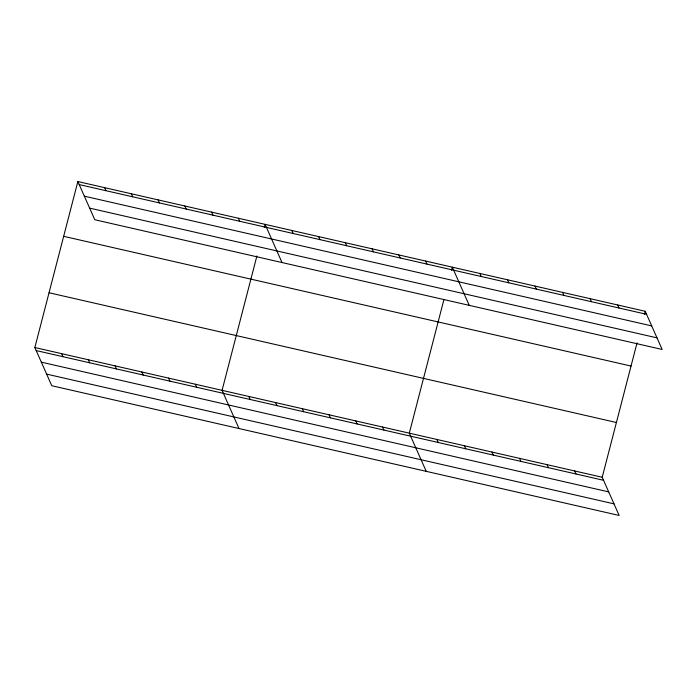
<?xml version="1.0" encoding="UTF-8"?>
<svg xmlns="http://www.w3.org/2000/svg" width="697" height="697" viewBox="0 0 697 697"><rect width="100%" height="100%" fill="white"/><g stroke="black" fill="none" stroke-linecap="round" stroke-linejoin="round"><path stroke-width="1.05" d="M637.041 342.88L602.217 477.271L619.145 515.458L51.77 385.72L34.85 347.533L77.855 181.542L645.23 311.28L662.15 349.467L94.783 219.729L77.855 181.542M256.905 255.956L222.082 390.346L239.001 428.533M264.276 227.518L265.087 224.356L282.015 262.542M443.858 299.823L409.313 433.159L426.233 471.346M451.508 270.331L452.327 267.169L469.247 305.356M644.411 314.443L645.23 311.28M79.197 184.574L646.572 314.312M84.346 196.171L651.712 325.908M89.643 208.124L657.01 337.862M63.662 236.318L631.038 366.056M49.043 292.757L616.409 422.495M34.85 347.533L602.217 477.271M36.192 350.565L603.558 480.294M41.332 362.161L608.699 491.899M46.629 374.115L613.996 503.853M617.673 304.981L619.014 308.004M590.115 298.673L591.457 301.705M562.557 292.374L563.899 295.406M535 286.075L536.341 289.098M507.442 279.776L508.784 282.799M574.659 470.972L576.001 473.995M479.884 273.468L481.226 276.5M547.101 464.664L548.443 467.696M519.544 458.365L520.886 461.397M425.579 261.053L426.921 264.085M491.986 452.065L493.328 455.089M398.832 254.936L400.174 257.968M464.429 445.766L465.77 448.79M372.085 248.82L373.426 251.852M436.871 439.458L438.213 442.49M345.337 242.704L346.679 245.736M318.581 236.588L319.932 239.62M382.566 427.043L383.908 430.075M291.834 230.472L293.184 233.504M355.818 420.927L357.16 423.959M329.071 414.811L330.413 417.843M238.339 218.239L239.681 221.271M302.324 408.695L303.665 411.727M211.592 212.123L212.934 215.155M275.576 402.578L276.918 405.61M184.844 206.007L186.186 209.039M248.829 396.462L250.171 399.494M158.097 199.891L159.439 202.923M131.35 193.775L132.691 196.807M195.334 384.23L196.676 387.262M104.602 187.659L105.944 190.69M168.587 378.114L169.929 381.146M141.84 371.998L143.181 375.03M115.092 365.881L116.434 368.913M88.345 359.765L89.686 362.797M61.597 353.649L62.939 356.681"/></g></svg>
